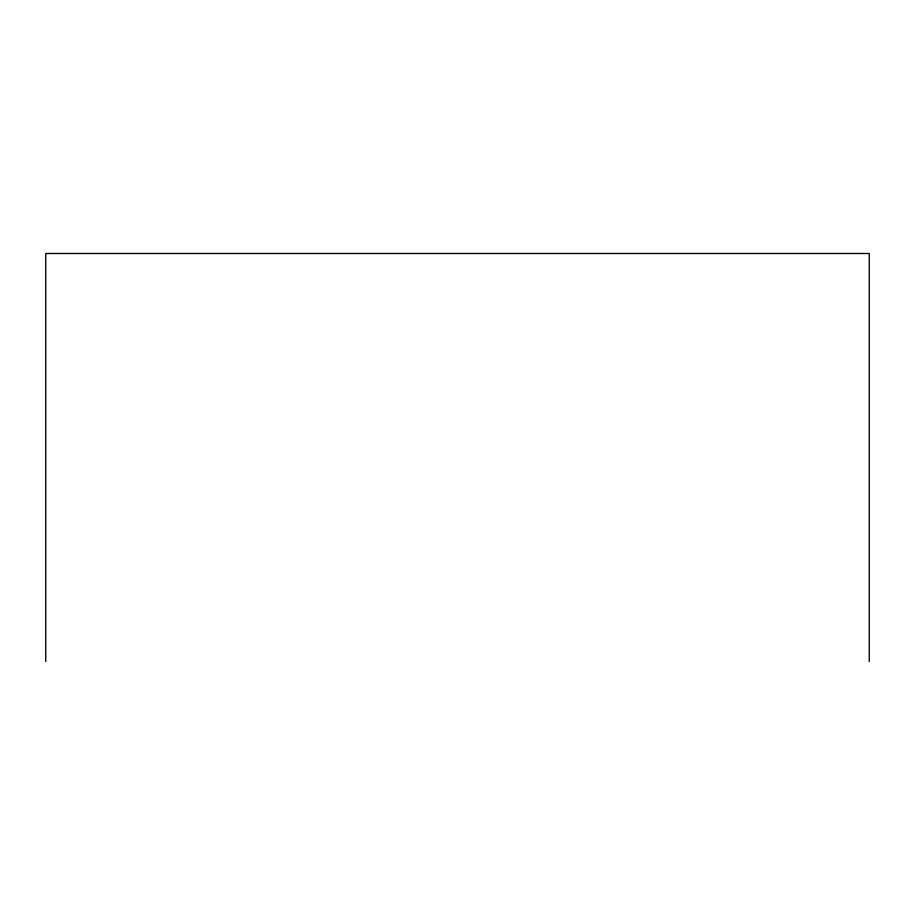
<?xml version="1.0" encoding="UTF-8"?>
<svg xmlns="http://www.w3.org/2000/svg" width="915" height="915" viewBox="0 0 915 915"><rect width="100%" height="100%" fill="white"/><g stroke="black" fill="none" stroke-linecap="round" stroke-linejoin="round"><path stroke-width="1.37" d="M869.25 661.511L869.25 253.489L45.75 253.489L45.75 661.511"/></g></svg>
